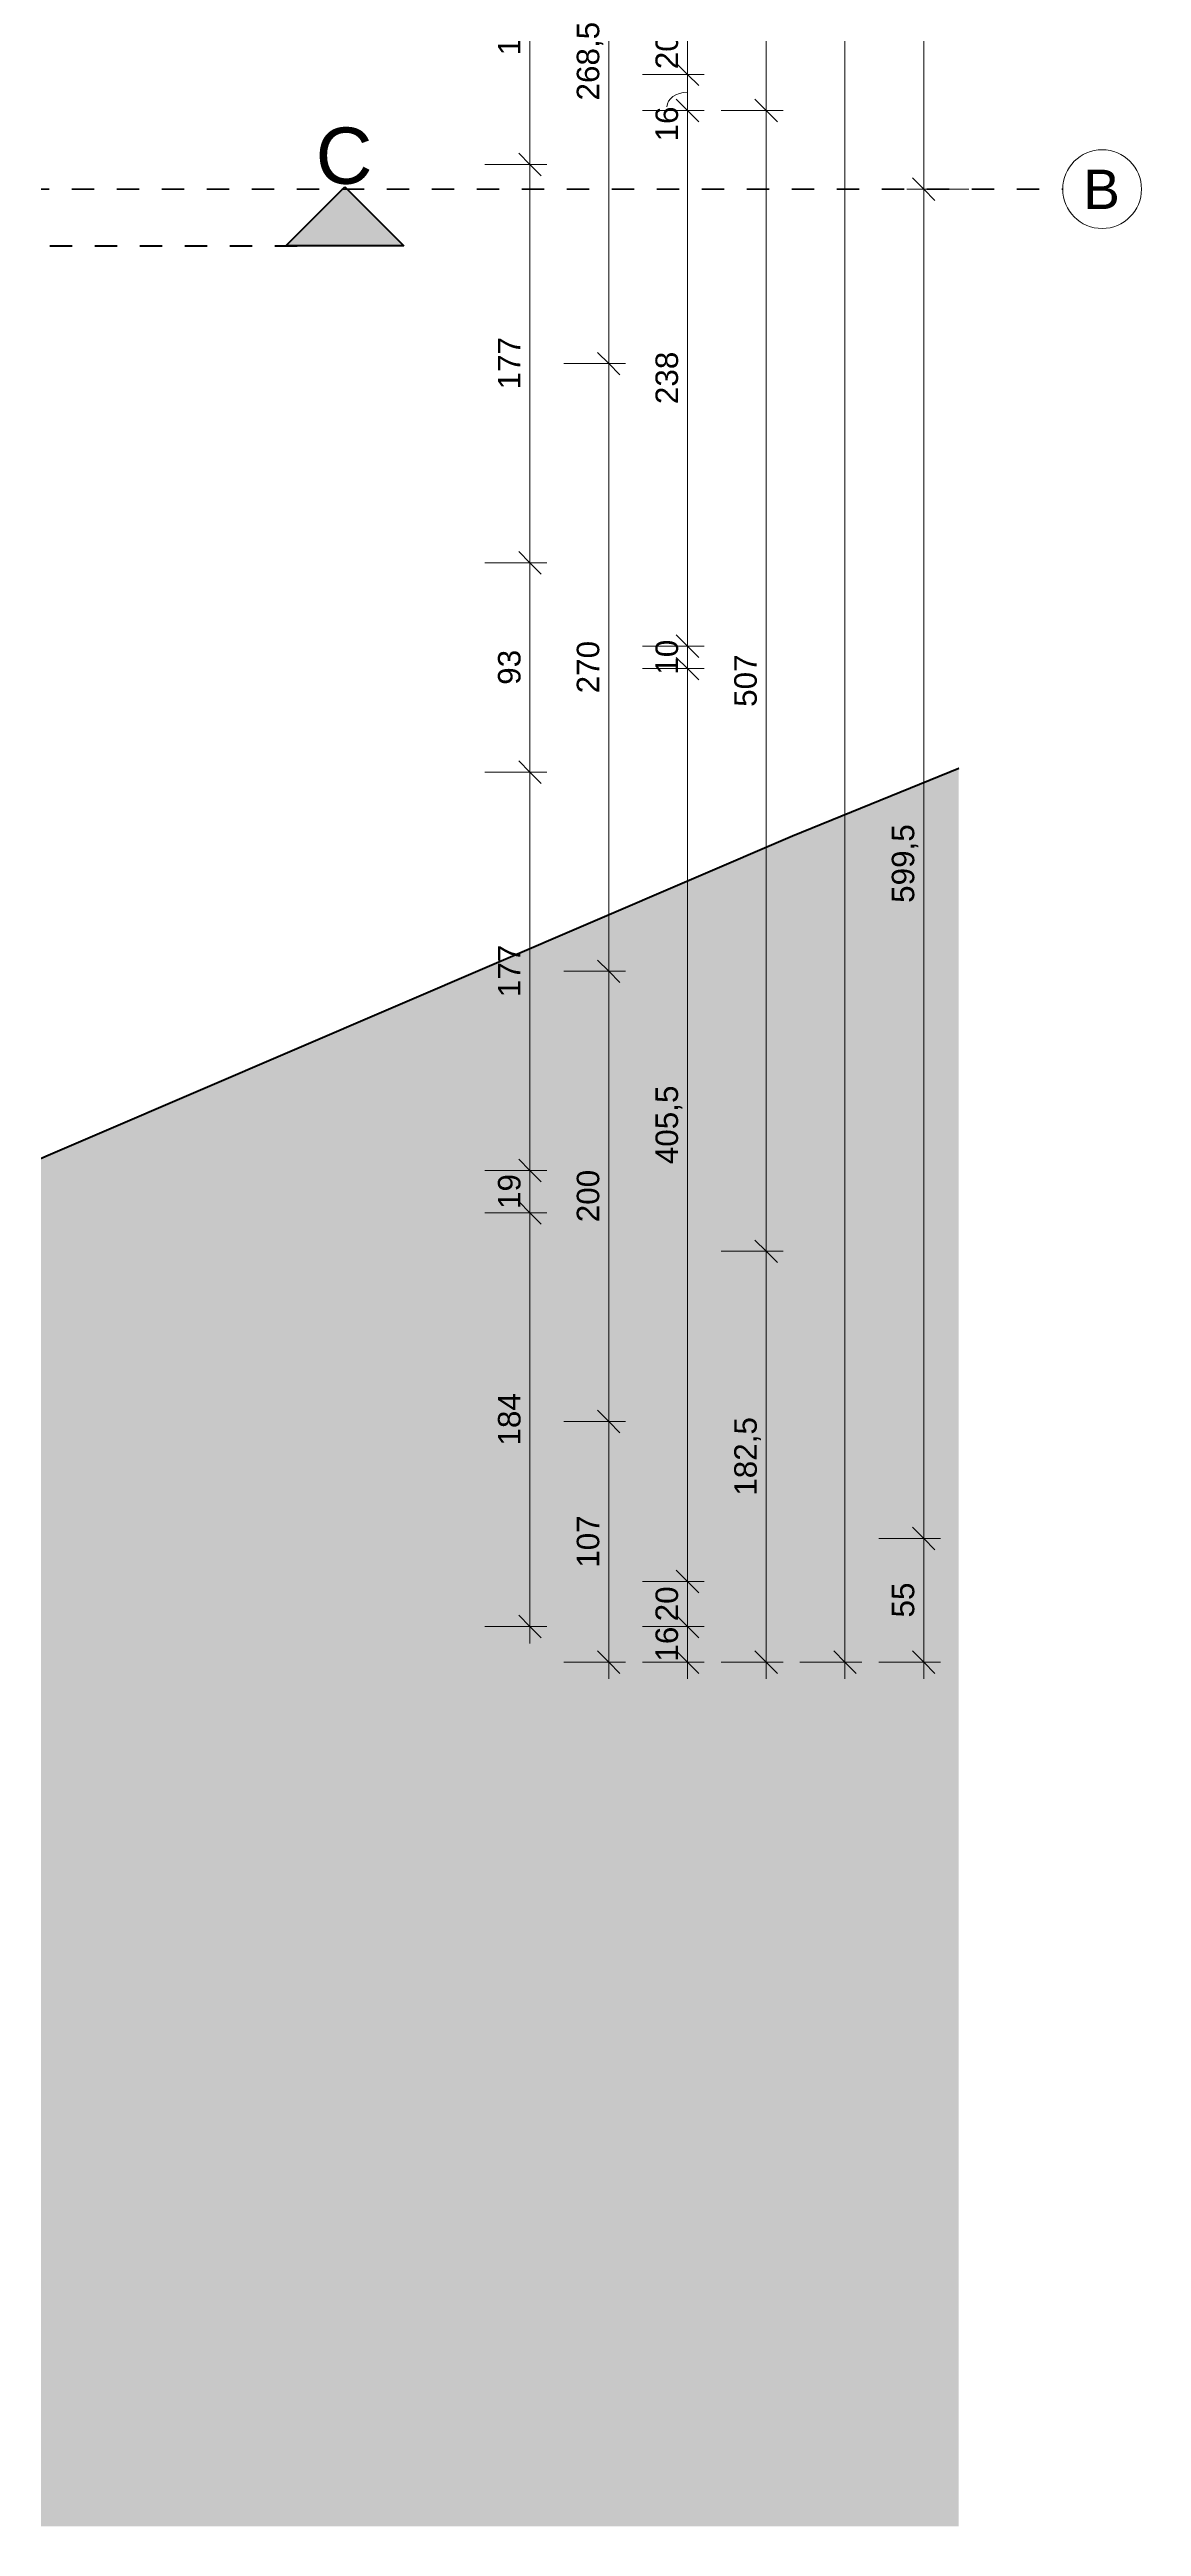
# Model space of a CAD drawing. Header units: metres. Extents: x -67.4 to -27.2, y 43.9 to 89.6.
# Drawn here: x -36.34 to -31.49, y 44.73 to 55.74 of the extents above; entities that cross this region are included whole.
import ezdxf

# ---------------------------------------------------------------- set-up
doc = ezdxf.new("R2010")
doc.units = ezdxf.units.M
doc.linetypes.add('Achse', pattern=[0.009, 0.005, -0.002, 0, -0.002])
doc.linetypes.add('Strich Punkt Mittel', pattern=[0.015875, 0.00635, -0.004763, 0, -0.004763])
for name, color, linetype, lineweight in [('A-DETL-GENF_', 92, 'Continuous', 13), ('A_2D', 7, 'Continuous', 13), ('A_Bemassung-50_', 4, 'Continuous', 9), ('A_Bemassung_', 4, 'Continuous', 9), ('A_Beschriftung_', 7, 'Continuous', 9), ('A_Gelaender', 7, 'Continuous', 13), ('A_Grundstuecksgrenze', 5, 'Continuous', 70), ('A_Raster_', 1, 'Continuous', 9), ('G-ANNO-REVC_', 71, 'Continuous', 9), ('G-ANNO-SYMB_', 111, 'Continuous', 9)]:
    doc.layers.add(name, color=color, linetype=linetype, lineweight=lineweight)
doc.styles.add('Arial_1', font='arial.ttf', dxfattribs={"height": 0.175})
doc.styles.add('Arial_5', font='arial.ttf', dxfattribs={"height": 0.1})
doc.styles.add('Arial_8', font='arial.ttf', dxfattribs={"height": 0.25})
doc.dimstyles.new('WGA-Bemaßung', dxfattribs={"dimscale": 0.3048, "dimtxt": 0.102026, "dimasz": 0.328084, "dimexe": 0.246063, "dimexo": 0.0625, "dimgap": 0.04101, "dimtad": 1, "dimdec": 1, "dimlfac": 100, "dimrnd": 0.5, "dimdsep": 46, "dimtxsty": 'Arial_5', "dimblk1": 'OBLIQUE', "dimblk2": 'OBLIQUE', "dimsah": 1, "dimcen": 0.09, "dimdle": 0.246063, "dimazin": 2, "dimtfac": 1, "dimtdec": 4, "dimtix": 1, "dimtmove": 0, "dimatfit": 3, "dimfxl": 0.656168, "dimfxlon": 1, "dimtvp": 1, "dimtolj": 1, "dimtzin": 0, "dimarcsym": 2})
doc.dimstyles.new('WGA-Bemaßung_3', dxfattribs={"dimscale": 0.3048, "dimtxt": 0.102026, "dimasz": 0.328084, "dimexe": 0.246063, "dimexo": 0.0625, "dimgap": 0.04101, "dimtad": 1, "dimdec": 1, "dimlfac": 100, "dimrnd": 0.5, "dimdsep": 46, "dimtxsty": 'Arial_5', "dimblk1": 'OBLIQUE', "dimblk2": 'OBLIQUE', "dimsah": 1, "dimcen": 0.09, "dimdle": 0.246063, "dimazin": 2, "dimtfac": 1, "dimtdec": 4, "dimtix": 1, "dimtmove": 1, "dimatfit": 3, "dimfxl": 0.656168, "dimfxlon": 1, "dimtvp": 1, "dimtolj": 1, "dimtzin": 0, "dimarcsym": 2})
doc.dimstyles.new('WGA-Bemaßung_4', dxfattribs={"dimscale": 0.3048, "dimtxt": 0.102026, "dimasz": 0.328084, "dimexe": 0.246063, "dimexo": 0.0625, "dimgap": 0.04101, "dimtad": 1, "dimdec": 1, "dimlfac": 100, "dimrnd": 0.5, "dimdsep": 46, "dimtxsty": 'Arial_5', "dimblk1": 'OBLIQUE', "dimblk2": 'OBLIQUE', "dimsah": 1, "dimcen": 0.09, "dimdle": 0.246063, "dimazin": 2, "dimtfac": 1, "dimtdec": 4, "dimtix": 1, "dimtmove": 0, "dimatfit": 3, "dimfxl": 0.656168, "dimfxlon": 1, "dimtvp": 1, "dimtolj": 1, "dimtzin": 0, "dimarcsym": 2})

# ---------------------------------------------------------------- blocks, each defined once
blk = doc.blocks.new('Typ des oberen Holms - Oberer Geländerholm_Innen_-3409176-263_PP_02OG_BT2')
at = {"layer": 'A_Gelaender', "lineweight": 5}
for p, q in [((-15.114, 61.332), (-13.312, 65.652)), ((-13.266, 65.633), (-15.068, 61.313)), ((-15.068, 61.313), (-15.114, 61.332))]:
    blk.add_line(p, q, dxfattribs=at)
blk = doc.blocks.new('Typ des oberen Holms - Oberer Geländerholm_Innen_-V4-263_PP_02OG_BT2')
at = {"layer": 'A_Gelaender', "lineweight": 5}
for p, q in [((-15.114, 61.332), (-13.312, 65.652)), ((-15.068, 61.313), (-13.266, 65.633)), ((-15.114, 61.332), (-15.068, 61.313))]:
    blk.add_line(p, q, dxfattribs=at)
blk = doc.blocks.new('Family - ___-3180367-263_PP_02OG_BT2')
at = {"layer": 'A_Grundstuecksgrenze'}
for p, q in [((-19.694, 60.844), (-10.383, 60.937)), ((-10.383, 60.937), (-9.585, 60.931))]:
    blk.add_line(p, q, dxfattribs=at)
blk = doc.blocks.new('Raster - BS_Achse-112124-263_PP_02OG_BT2')
at = {"layer": 'A_Beschriftung_'}
blk.add_circle((0, 0), 0.0035, dxfattribs=at)
blk = doc.blocks.new('DIMBLOCK4-263_PP_02OG_BT2')
at = {"layer": 'A_Bemassung-50_', "transparency": 16777216}
for p, q in [((-32.456, 62.621), (-32.531, 62.621)), ((-32.456, 62.621), (-32.457, 55.118)), ((-32.456, 62.621), (-32.256, 62.621)), ((-32.457, 55.118), (-32.532, 55.118)), ((-32.457, 55.118), (-32.257, 55.118))]:
    blk.add_line(p, q, dxfattribs=at)
at = {"layer": 'A_Bemassung-50_', "lineweight": 35, "transparency": 16777216}
for p, q in [((-32.456, 62.621), (-32.506, 62.671)), ((-32.456, 62.621), (-32.406, 62.571)), ((-32.457, 55.118), (-32.507, 55.168)), ((-32.457, 55.118), (-32.407, 55.068))]:
    blk.add_line(p, q, dxfattribs=at)
at = {"layer": 'A_Bemassung-50_', "color": 0, "transparency": 16777216, "insert": (-32.599, 58.696), "char_height": 0.1, "width": 0.41627, "attachment_point": 1, "rotation": 90, "line_spacing_factor": 0.941778, "style": 'Arial_5'}
blk.add_mtext('750,5', dxfattribs=at)
blk = doc.blocks.new('_Oblique')
at = {"color": 0, "linetype": 'ByBlock', "lineweight": -2}
blk.add_line((-0.5, -0.5), (0.5, 0.5), dxfattribs=at)
blk = doc.blocks.new('DIMBLOCK5-263_PP_02OG_BT2')
at = {"layer": 'A_Bemassung-50_', "lineweight": 35, "transparency": 16777216}
for p, q in [((-32.457, 55.118), (-32.507, 55.168)), ((-32.457, 55.118), (-32.407, 55.068)), ((-32.457, 49.123), (-32.507, 49.173)), ((-32.457, 49.123), (-32.407, 49.073))]:
    blk.add_line(p, q, dxfattribs=at)
at = {"layer": 'A_Bemassung-50_', "transparency": 16777216}
for p, q in [((-32.457, 55.118), (-32.532, 55.118)), ((-32.457, 55.118), (-32.457, 49.123)), ((-32.457, 55.118), (-32.257, 55.118)), ((-32.457, 49.123), (-32.657, 49.123)), ((-32.457, 49.123), (-32.382, 49.123))]:
    blk.add_line(p, q, dxfattribs=at)
at = {"layer": 'A_Bemassung-50_', "color": 0, "transparency": 16777216, "insert": (-32.599, 51.947), "char_height": 0.1, "width": 0.41627, "attachment_point": 1, "rotation": 90, "line_spacing_factor": 0.941778, "style": 'Arial_5'}
blk.add_mtext('599,5', dxfattribs=at)
blk = doc.blocks.new('DIMBLOCK6-263_PP_02OG_BT2')
at = {"layer": 'A_Bemassung-50_', "transparency": 16777216}
for p, q in [((-32.457, 49.123), (-32.657, 49.123)), ((-32.457, 49.123), (-32.457, 48.499)), ((-32.457, 49.123), (-32.382, 49.123)), ((-32.457, 48.574), (-32.657, 48.574)), ((-32.457, 48.574), (-32.382, 48.574))]:
    blk.add_line(p, q, dxfattribs=at)
at = {"layer": 'A_Bemassung-50_', "lineweight": 35, "transparency": 16777216}
for p, q in [((-32.457, 49.123), (-32.507, 49.173)), ((-32.457, 49.123), (-32.407, 49.073)), ((-32.457, 48.574), (-32.507, 48.624)), ((-32.457, 48.574), (-32.407, 48.524))]:
    blk.add_line(p, q, dxfattribs=at)
at = {"layer": 'A_Bemassung-50_', "color": 0, "transparency": 16777216, "insert": (-32.599, 48.772), "char_height": 0.1, "width": 0.18459, "attachment_point": 1, "rotation": 90, "line_spacing_factor": 0.941778, "style": 'Arial_5'}
blk.add_mtext('55', dxfattribs=at)
blk = doc.blocks.new('DIMBLOCK7-263_PP_02OG_BT2')
at = {"layer": 'A_Bemassung-50_', "transparency": 16777216}
for p, q in [((-32.806, 83.314), (-32.807, 48.499)), ((-32.806, 83.239), (-33.006, 83.239)), ((-32.806, 83.239), (-32.731, 83.239)), ((-32.807, 48.574), (-33.007, 48.574)), ((-32.807, 48.574), (-32.732, 48.574))]:
    blk.add_line(p, q, dxfattribs=at)
at = {"layer": 'A_Bemassung-50_', "lineweight": 35, "transparency": 16777216}
for p, q in [((-32.806, 83.239), (-32.856, 83.289)), ((-32.806, 83.239), (-32.756, 83.189)), ((-32.807, 48.574), (-32.857, 48.624)), ((-32.807, 48.574), (-32.757, 48.524))]:
    blk.add_line(p, q, dxfattribs=at)
at = {"layer": 'A_Bemassung-50_', "color": 0, "transparency": 16777216, "insert": (-32.949, 65.695), "char_height": 0.1, "width": 0.50856, "attachment_point": 1, "rotation": 90, "line_spacing_factor": 0.941778, "style": 'Arial_5'}
blk.add_mtext('3466,5', dxfattribs=at)
blk = doc.blocks.new('DIMBLOCK39-263_PP_02OG_BT2')
at = {"layer": 'A_Bemassung-50_', "transparency": 16777216}
for p, q in [((-33.857, 49.643), (-34.057, 49.643)), ((-33.857, 48.499), (-33.857, 49.643)), ((-33.857, 49.643), (-33.782, 49.643)), ((-33.857, 48.574), (-34.057, 48.574)), ((-33.857, 48.574), (-33.782, 48.574))]:
    blk.add_line(p, q, dxfattribs=at)
at = {"layer": 'A_Bemassung-50_', "lineweight": 35, "transparency": 16777216}
for p, q in [((-33.857, 49.643), (-33.907, 49.693)), ((-33.857, 49.643), (-33.807, 49.593)), ((-33.857, 48.574), (-33.907, 48.624)), ((-33.857, 48.574), (-33.807, 48.524))]:
    blk.add_line(p, q, dxfattribs=at)
at = {"layer": 'A_Bemassung-50_', "color": 0, "transparency": 16777216, "insert": (-33.999, 48.993), "char_height": 0.1, "width": 0.27688, "attachment_point": 1, "rotation": 90, "line_spacing_factor": 0.941778, "style": 'Arial_5'}
blk.add_mtext('107', dxfattribs=at)
blk = doc.blocks.new('DIMBLOCK40-263_PP_02OG_BT2')
at = {"layer": 'A_Bemassung-50_', "transparency": 16777216}
for p, q in [((-33.857, 51.643), (-34.057, 51.643)), ((-33.857, 49.643), (-33.857, 51.643)), ((-33.857, 51.643), (-33.782, 51.643)), ((-33.857, 49.643), (-34.057, 49.643)), ((-33.857, 49.643), (-33.782, 49.643))]:
    blk.add_line(p, q, dxfattribs=at)
at = {"layer": 'A_Bemassung-50_', "lineweight": 35, "transparency": 16777216}
for p, q in [((-33.857, 51.643), (-33.907, 51.693)), ((-33.857, 51.643), (-33.807, 51.593)), ((-33.857, 49.643), (-33.907, 49.693)), ((-33.857, 49.643), (-33.807, 49.593))]:
    blk.add_line(p, q, dxfattribs=at)
at = {"layer": 'A_Bemassung-50_', "color": 0, "transparency": 16777216, "insert": (-33.999, 50.528), "char_height": 0.1, "width": 0.27688, "attachment_point": 1, "rotation": 90, "line_spacing_factor": 0.941778, "style": 'Arial_5'}
blk.add_mtext('200', dxfattribs=at)
blk = doc.blocks.new('DIMBLOCK41-263_PP_02OG_BT2')
at = {"layer": 'A_Bemassung-50_', "lineweight": 35, "transparency": 16777216}
for p, q in [((-33.857, 54.343), (-33.907, 54.393)), ((-33.857, 54.343), (-33.807, 54.293)), ((-33.857, 51.643), (-33.907, 51.693)), ((-33.857, 51.643), (-33.807, 51.593))]:
    blk.add_line(p, q, dxfattribs=at)
at = {"layer": 'A_Bemassung-50_', "transparency": 16777216}
for p, q in [((-33.857, 54.343), (-34.057, 54.343)), ((-33.857, 51.643), (-33.857, 54.343)), ((-33.857, 54.343), (-33.782, 54.343)), ((-33.857, 51.643), (-34.057, 51.643)), ((-33.857, 51.643), (-33.782, 51.643))]:
    blk.add_line(p, q, dxfattribs=at)
at = {"layer": 'A_Bemassung-50_', "color": 0, "transparency": 16777216, "insert": (-33.999, 52.878), "char_height": 0.1, "width": 0.27688, "attachment_point": 1, "rotation": 90, "line_spacing_factor": 0.941778, "style": 'Arial_5'}
blk.add_mtext('270', dxfattribs=at)
blk = doc.blocks.new('DIMBLOCK42-263_PP_02OG_BT2')
at = {"layer": 'A_Bemassung-50_', "transparency": 16777216}
for p, q in [((-33.856, 57.028), (-34.056, 57.028)), ((-33.857, 54.343), (-33.856, 57.028)), ((-33.856, 57.028), (-33.781, 57.028)), ((-33.857, 54.343), (-34.057, 54.343)), ((-33.857, 54.343), (-33.782, 54.343))]:
    blk.add_line(p, q, dxfattribs=at)
at = {"layer": 'A_Bemassung-50_', "lineweight": 35, "transparency": 16777216}
for p, q in [((-33.856, 57.028), (-33.906, 57.078)), ((-33.856, 57.028), (-33.806, 56.978)), ((-33.857, 54.343), (-33.907, 54.393)), ((-33.857, 54.343), (-33.807, 54.293))]:
    blk.add_line(p, q, dxfattribs=at)
at = {"layer": 'A_Bemassung-50_', "color": 0, "transparency": 16777216, "insert": (-33.999, 55.512), "char_height": 0.1, "width": 0.41627, "attachment_point": 1, "rotation": 90, "line_spacing_factor": 0.941778, "style": 'Arial_5'}
blk.add_mtext('268,5', dxfattribs=at)
blk = doc.blocks.new('DIMBLOCK124-263_PP_02OG_BT2')
at = {"layer": 'A_Bemassung-50_', "transparency": 16777216}
for p, q in [((-33.507, 55.828), (-33.707, 55.828)), ((-33.507, 55.828), (-33.507, 55.628)), ((-33.507, 55.828), (-33.432, 55.828)), ((-33.507, 55.628), (-33.707, 55.628)), ((-33.507, 55.628), (-33.432, 55.628))]:
    blk.add_line(p, q, dxfattribs=at)
at = {"layer": 'A_Bemassung-50_', "lineweight": 35, "transparency": 16777216}
for p, q in [((-33.507, 55.828), (-33.557, 55.878)), ((-33.507, 55.828), (-33.457, 55.778)), ((-33.507, 55.628), (-33.557, 55.678)), ((-33.507, 55.628), (-33.457, 55.578))]:
    blk.add_line(p, q, dxfattribs=at)
at = {"layer": 'A_Bemassung-50_', "color": 0, "transparency": 16777216, "insert": (-33.649, 55.651), "char_height": 0.1, "width": 0.18459, "attachment_point": 1, "rotation": 90, "line_spacing_factor": 0.941778, "style": 'Arial_5'}
blk.add_mtext('20', dxfattribs=at)
blk = doc.blocks.new('DIMBLOCK125-263_PP_02OG_BT2')
at = {"layer": 'A_Bemassung-50_', "transparency": 16777216}
for p, q in [((-33.507, 55.628), (-33.707, 55.628)), ((-33.507, 55.628), (-33.507, 55.468)), ((-33.507, 55.628), (-33.432, 55.628)), ((-33.507, 55.468), (-33.707, 55.468)), ((-33.507, 55.468), (-33.432, 55.468))]:
    blk.add_line(p, q, dxfattribs=at)
at = {"layer": 'A_Bemassung-50_', "lineweight": 35, "transparency": 16777216}
for p, q in [((-33.507, 55.628), (-33.557, 55.678)), ((-33.507, 55.628), (-33.457, 55.578)), ((-33.507, 55.468), (-33.557, 55.518)), ((-33.507, 55.468), (-33.457, 55.418))]:
    blk.add_line(p, q, dxfattribs=at)
at = {"layer": 'A_Bemassung-50_', "transparency": 16777216}
blk.add_ellipse((-33.507, 55.484), major_axis=(-0.091, 0), ratio=0.711329, start_param=4.712389, end_param=6.283185, dxfattribs=at)
at = {"layer": 'A_Bemassung-50_', "color": 0, "transparency": 16777216, "insert": (-33.649, 55.33), "char_height": 0.1, "width": 0.18459, "attachment_point": 1, "rotation": 90, "line_spacing_factor": 0.941778, "style": 'Arial_5'}
blk.add_mtext('16', dxfattribs=at)
blk = doc.blocks.new('DIMBLOCK126-263_PP_02OG_BT2')
at = {"layer": 'A_Bemassung-50_', "transparency": 16777216}
for p, q in [((-33.507, 55.468), (-33.707, 55.468)), ((-33.507, 55.468), (-33.507, 53.088)), ((-33.507, 55.468), (-33.432, 55.468)), ((-33.507, 53.088), (-33.707, 53.088)), ((-33.507, 53.088), (-33.432, 53.088))]:
    blk.add_line(p, q, dxfattribs=at)
at = {"layer": 'A_Bemassung-50_', "lineweight": 35, "transparency": 16777216}
for p, q in [((-33.507, 55.468), (-33.557, 55.518)), ((-33.507, 55.468), (-33.457, 55.418)), ((-33.507, 53.088), (-33.557, 53.138)), ((-33.507, 53.088), (-33.457, 53.038))]:
    blk.add_line(p, q, dxfattribs=at)
at = {"layer": 'A_Bemassung-50_', "color": 0, "transparency": 16777216, "insert": (-33.649, 54.163), "char_height": 0.1, "width": 0.27688, "attachment_point": 1, "rotation": 90, "line_spacing_factor": 0.941778, "style": 'Arial_5'}
blk.add_mtext('238', dxfattribs=at)
blk = doc.blocks.new('DIMBLOCK127-263_PP_02OG_BT2')
at = {"layer": 'A_Bemassung-50_', "transparency": 16777216}
for p, q in [((-33.507, 53.088), (-33.707, 53.088)), ((-33.507, 53.088), (-33.507, 52.988)), ((-33.507, 53.088), (-33.432, 53.088)), ((-33.507, 52.988), (-33.707, 52.988)), ((-33.507, 52.988), (-33.432, 52.988))]:
    blk.add_line(p, q, dxfattribs=at)
at = {"layer": 'A_Bemassung-50_', "lineweight": 35, "transparency": 16777216}
for p, q in [((-33.507, 53.088), (-33.557, 53.138)), ((-33.507, 53.088), (-33.457, 53.038)), ((-33.507, 52.988), (-33.557, 53.038)), ((-33.507, 52.988), (-33.457, 52.938))]:
    blk.add_line(p, q, dxfattribs=at)
at = {"layer": 'A_Bemassung-50_', "color": 0, "transparency": 16777216, "insert": (-33.649, 52.961), "char_height": 0.1, "width": 0.18459, "attachment_point": 1, "rotation": 90, "line_spacing_factor": 0.941778, "style": 'Arial_5'}
blk.add_mtext('10', dxfattribs=at)
blk = doc.blocks.new('DIMBLOCK128-263_PP_02OG_BT2')
at = {"layer": 'A_Bemassung-50_', "transparency": 16777216}
for p, q in [((-33.507, 52.988), (-33.707, 52.988)), ((-33.507, 52.988), (-33.507, 48.932)), ((-33.507, 52.988), (-33.432, 52.988)), ((-33.507, 48.932), (-33.707, 48.932)), ((-33.507, 48.932), (-33.432, 48.932))]:
    blk.add_line(p, q, dxfattribs=at)
at = {"layer": 'A_Bemassung-50_', "lineweight": 35, "transparency": 16777216}
for p, q in [((-33.507, 52.988), (-33.557, 53.038)), ((-33.507, 52.988), (-33.457, 52.938)), ((-33.507, 48.932), (-33.557, 48.982)), ((-33.507, 48.932), (-33.457, 48.882))]:
    blk.add_line(p, q, dxfattribs=at)
at = {"layer": 'A_Bemassung-50_', "color": 0, "transparency": 16777216, "insert": (-33.649, 50.786), "char_height": 0.1, "width": 0.41627, "attachment_point": 1, "rotation": 90, "line_spacing_factor": 0.941778, "style": 'Arial_5'}
blk.add_mtext('405,5', dxfattribs=at)
blk = doc.blocks.new('DIMBLOCK129-263_PP_02OG_BT2')
at = {"layer": 'A_Bemassung-50_', "lineweight": 35, "transparency": 16777216}
for p, q in [((-33.507, 48.932), (-33.557, 48.982)), ((-33.507, 48.932), (-33.457, 48.882)), ((-33.507, 48.732), (-33.557, 48.782)), ((-33.507, 48.732), (-33.457, 48.682))]:
    blk.add_line(p, q, dxfattribs=at)
at = {"layer": 'A_Bemassung-50_', "transparency": 16777216}
for p, q in [((-33.507, 48.932), (-33.707, 48.932)), ((-33.507, 48.932), (-33.507, 48.732)), ((-33.507, 48.932), (-33.432, 48.932)), ((-33.507, 48.732), (-33.707, 48.732)), ((-33.507, 48.732), (-33.432, 48.732))]:
    blk.add_line(p, q, dxfattribs=at)
at = {"layer": 'A_Bemassung-50_', "color": 0, "transparency": 16777216, "insert": (-33.649, 48.755), "char_height": 0.1, "width": 0.18459, "attachment_point": 1, "rotation": 90, "line_spacing_factor": 0.941778, "style": 'Arial_5'}
blk.add_mtext('20', dxfattribs=at)
blk = doc.blocks.new('DIMBLOCK130-263_PP_02OG_BT2')
at = {"layer": 'A_Bemassung-50_', "lineweight": 35, "transparency": 16777216}
for p, q in [((-33.507, 48.732), (-33.557, 48.782)), ((-33.507, 48.732), (-33.457, 48.682)), ((-33.507, 48.574), (-33.557, 48.624)), ((-33.507, 48.574), (-33.457, 48.524))]:
    blk.add_line(p, q, dxfattribs=at)
at = {"layer": 'A_Bemassung-50_', "transparency": 16777216}
for p, q in [((-33.507, 48.732), (-33.707, 48.732)), ((-33.507, 48.732), (-33.507, 48.499)), ((-33.507, 48.732), (-33.432, 48.732)), ((-33.507, 48.574), (-33.707, 48.574)), ((-33.507, 48.574), (-33.432, 48.574))]:
    blk.add_line(p, q, dxfattribs=at)
at = {"layer": 'A_Bemassung-50_', "color": 0, "transparency": 16777216, "insert": (-33.649, 48.576), "char_height": 0.1, "width": 0.18459, "attachment_point": 1, "rotation": 90, "line_spacing_factor": 0.941778, "style": 'Arial_5'}
blk.add_mtext('16', dxfattribs=at)
blk = doc.blocks.new('Schnitt - 100_Gebaeudeschnitt-1260755-263_PP_02OG_BT2')
at = {"layer": 'G-ANNO-SYMB_'}
blk.add_hatch(color=256, dxfattribs=at).paths.add_polyline_path([(-0.00829, 0), (-0.00305, 0.00525), (0.0022, 0)])
at = {"layer": 'G-ANNO-SYMB_', "lineweight": 70}
for p, q in [((-0.00305, 0.00525), (-0.00829, 0)), ((0.0022, 0), (-0.00305, 0.00525)), ((-0.00829, 0), (0.0022, 0))]:
    blk.add_line(p, q, dxfattribs=at)
blk = doc.blocks.new('DIMBLOCK397-263_PP_02OG_BT2')
at = {"layer": 'A_Bemassung-50_', "lineweight": 35, "transparency": 16777216}
for p, q in [((-33.157, 50.399), (-33.207, 50.449)), ((-33.157, 50.399), (-33.107, 50.349)), ((-33.157, 48.574), (-33.207, 48.624)), ((-33.157, 48.574), (-33.107, 48.524))]:
    blk.add_line(p, q, dxfattribs=at)
at = {"layer": 'A_Bemassung-50_', "transparency": 16777216}
for p, q in [((-33.157, 50.399), (-33.357, 50.399)), ((-33.157, 48.499), (-33.157, 50.399)), ((-33.157, 50.399), (-33.082, 50.399)), ((-33.157, 48.574), (-33.357, 48.574)), ((-33.157, 48.574), (-33.082, 48.574))]:
    blk.add_line(p, q, dxfattribs=at)
at = {"layer": 'A_Bemassung-50_', "color": 0, "transparency": 16777216, "insert": (-33.299, 49.313), "char_height": 0.1, "width": 0.41627, "attachment_point": 1, "rotation": 90, "line_spacing_factor": 0.941778, "style": 'Arial_5'}
blk.add_mtext('182,5', dxfattribs=at)
blk = doc.blocks.new('DIMBLOCK398-263_PP_02OG_BT2')
at = {"layer": 'A_Bemassung-50_', "transparency": 16777216}
for p, q in [((-33.157, 55.468), (-33.357, 55.468)), ((-33.157, 50.399), (-33.157, 55.468)), ((-33.157, 55.468), (-33.082, 55.468)), ((-33.157, 50.399), (-33.357, 50.399)), ((-33.157, 50.399), (-33.082, 50.399))]:
    blk.add_line(p, q, dxfattribs=at)
at = {"layer": 'A_Bemassung-50_', "lineweight": 35, "transparency": 16777216}
for p, q in [((-33.157, 55.468), (-33.207, 55.518)), ((-33.157, 55.468), (-33.107, 55.418)), ((-33.157, 50.399), (-33.207, 50.449)), ((-33.157, 50.399), (-33.107, 50.349))]:
    blk.add_line(p, q, dxfattribs=at)
at = {"layer": 'A_Bemassung-50_', "color": 0, "transparency": 16777216, "insert": (-33.299, 52.818), "char_height": 0.1, "width": 0.27688, "attachment_point": 1, "rotation": 90, "line_spacing_factor": 0.941778, "style": 'Arial_5'}
blk.add_mtext('507', dxfattribs=at)
blk = doc.blocks.new('DIMBLOCK399-263_PP_02OG_BT2')
at = {"layer": 'A_Bemassung-50_', "transparency": 16777216}
for p, q in [((-33.156, 59.468), (-33.356, 59.468)), ((-33.157, 55.468), (-33.156, 59.468)), ((-33.156, 59.468), (-33.081, 59.468)), ((-33.157, 55.468), (-33.357, 55.468)), ((-33.157, 55.468), (-33.082, 55.468))]:
    blk.add_line(p, q, dxfattribs=at)
at = {"layer": 'A_Bemassung-50_', "lineweight": 35, "transparency": 16777216}
for p, q in [((-33.156, 59.468), (-33.206, 59.518)), ((-33.156, 59.468), (-33.106, 59.418)), ((-33.157, 55.468), (-33.207, 55.518)), ((-33.157, 55.468), (-33.107, 55.418))]:
    blk.add_line(p, q, dxfattribs=at)
at = {"layer": 'A_Bemassung-50_', "color": 0, "transparency": 16777216, "insert": (-33.299, 57.353), "char_height": 0.1, "width": 0.27688, "attachment_point": 1, "rotation": 90, "line_spacing_factor": 0.941778, "style": 'Arial_5'}
blk.add_mtext('400', dxfattribs=at)
blk = doc.blocks.new('DIMBLOCK549-263_PP_02OG_BT2')
at = {"layer": 'A_Bemassung-50_', "lineweight": 35, "transparency": 16777216}
for p, q in [((-34.207, 56.428), (-34.257, 56.478)), ((-34.207, 56.428), (-34.157, 56.378)), ((-34.207, 55.228), (-34.257, 55.278)), ((-34.207, 55.228), (-34.157, 55.178))]:
    blk.add_line(p, q, dxfattribs=at)
at = {"layer": 'A_Bemassung-50_', "transparency": 16777216}
for p, q in [((-34.207, 56.428), (-34.407, 56.428)), ((-34.207, 56.428), (-34.207, 55.228)), ((-34.207, 56.428), (-34.132, 56.428)), ((-34.207, 55.228), (-34.407, 55.228)), ((-34.207, 55.228), (-34.132, 55.228))]:
    blk.add_line(p, q, dxfattribs=at)
at = {"layer": 'A_Bemassung-50_', "color": 0, "transparency": 16777216, "insert": (-34.349, 55.713), "char_height": 0.1, "width": 0.27688, "attachment_point": 1, "rotation": 90, "line_spacing_factor": 0.941778, "style": 'Arial_5'}
blk.add_mtext('120', dxfattribs=at)
blk = doc.blocks.new('DIMBLOCK550-263_PP_02OG_BT2')
at = {"layer": 'A_Bemassung-50_', "lineweight": 35, "transparency": 16777216}
for p, q in [((-34.207, 55.228), (-34.257, 55.278)), ((-34.207, 55.228), (-34.157, 55.178)), ((-34.207, 53.458), (-34.257, 53.508)), ((-34.207, 53.458), (-34.157, 53.408))]:
    blk.add_line(p, q, dxfattribs=at)
at = {"layer": 'A_Bemassung-50_', "transparency": 16777216}
for p, q in [((-34.207, 55.228), (-34.407, 55.228)), ((-34.207, 55.228), (-34.207, 53.458)), ((-34.207, 55.228), (-34.132, 55.228)), ((-34.207, 53.458), (-34.407, 53.458)), ((-34.207, 53.458), (-34.132, 53.458))]:
    blk.add_line(p, q, dxfattribs=at)
at = {"layer": 'A_Bemassung-50_', "color": 0, "transparency": 16777216, "insert": (-34.349, 54.228), "char_height": 0.1, "width": 0.27688, "attachment_point": 1, "rotation": 90, "line_spacing_factor": 0.941778, "style": 'Arial_5'}
blk.add_mtext('177', dxfattribs=at)
blk = doc.blocks.new('DIMBLOCK551-263_PP_02OG_BT2')
at = {"layer": 'A_Bemassung-50_', "lineweight": 35, "transparency": 16777216}
for p, q in [((-34.207, 53.458), (-34.257, 53.508)), ((-34.207, 53.458), (-34.157, 53.408)), ((-34.207, 52.528), (-34.257, 52.578)), ((-34.207, 52.528), (-34.157, 52.478))]:
    blk.add_line(p, q, dxfattribs=at)
at = {"layer": 'A_Bemassung-50_', "transparency": 16777216}
for p, q in [((-34.207, 53.458), (-34.407, 53.458)), ((-34.207, 53.458), (-34.207, 52.528)), ((-34.207, 53.458), (-34.132, 53.458)), ((-34.207, 52.528), (-34.407, 52.528)), ((-34.207, 52.528), (-34.132, 52.528))]:
    blk.add_line(p, q, dxfattribs=at)
at = {"layer": 'A_Bemassung-50_', "color": 0, "transparency": 16777216, "insert": (-34.349, 52.916), "char_height": 0.1, "width": 0.18459, "attachment_point": 1, "rotation": 90, "line_spacing_factor": 0.941778, "style": 'Arial_5'}
blk.add_mtext('93', dxfattribs=at)
blk = doc.blocks.new('DIMBLOCK552-263_PP_02OG_BT2')
at = {"layer": 'A_Bemassung-50_', "transparency": 16777216}
for p, q in [((-34.207, 52.528), (-34.407, 52.528)), ((-34.207, 52.528), (-34.207, 50.758)), ((-34.207, 52.528), (-34.132, 52.528)), ((-34.207, 50.758), (-34.407, 50.758)), ((-34.207, 50.758), (-34.132, 50.758))]:
    blk.add_line(p, q, dxfattribs=at)
at = {"layer": 'A_Bemassung-50_', "lineweight": 35, "transparency": 16777216}
for p, q in [((-34.207, 52.528), (-34.257, 52.578)), ((-34.207, 52.528), (-34.157, 52.478)), ((-34.207, 50.758), (-34.257, 50.808)), ((-34.207, 50.758), (-34.157, 50.708))]:
    blk.add_line(p, q, dxfattribs=at)
at = {"layer": 'A_Bemassung-50_', "color": 0, "transparency": 16777216, "insert": (-34.349, 51.528), "char_height": 0.1, "width": 0.27688, "attachment_point": 1, "rotation": 90, "line_spacing_factor": 0.941778, "style": 'Arial_5'}
blk.add_mtext('177', dxfattribs=at)
blk = doc.blocks.new('DIMBLOCK553-263_PP_02OG_BT2')
at = {"layer": 'A_Bemassung-50_', "transparency": 16777216}
for p, q in [((-34.207, 50.758), (-34.407, 50.758)), ((-34.207, 50.758), (-34.207, 50.57)), ((-34.207, 50.758), (-34.132, 50.758)), ((-34.207, 50.57), (-34.407, 50.57)), ((-34.207, 50.57), (-34.132, 50.57))]:
    blk.add_line(p, q, dxfattribs=at)
at = {"layer": 'A_Bemassung-50_', "lineweight": 35, "transparency": 16777216}
for p, q in [((-34.207, 50.758), (-34.257, 50.808)), ((-34.207, 50.758), (-34.157, 50.708)), ((-34.207, 50.57), (-34.257, 50.62)), ((-34.207, 50.57), (-34.157, 50.52))]:
    blk.add_line(p, q, dxfattribs=at)
at = {"layer": 'A_Bemassung-50_', "color": 0, "transparency": 16777216, "insert": (-34.349, 50.587), "char_height": 0.1, "width": 0.18459, "attachment_point": 1, "rotation": 90, "line_spacing_factor": 0.941778, "style": 'Arial_5'}
blk.add_mtext('19', dxfattribs=at)
blk = doc.blocks.new('DIMBLOCK554-263_PP_02OG_BT2')
at = {"layer": 'A_Bemassung-50_', "transparency": 16777216}
for p, q in [((-34.207, 50.57), (-34.407, 50.57)), ((-34.207, 50.57), (-34.207, 48.657)), ((-34.207, 50.57), (-34.132, 50.57)), ((-34.207, 48.732), (-34.407, 48.732)), ((-34.207, 48.732), (-34.132, 48.732))]:
    blk.add_line(p, q, dxfattribs=at)
at = {"layer": 'A_Bemassung-50_', "lineweight": 35, "transparency": 16777216}
for p, q in [((-34.207, 50.57), (-34.257, 50.62)), ((-34.207, 50.57), (-34.157, 50.52)), ((-34.207, 48.732), (-34.257, 48.782)), ((-34.207, 48.732), (-34.157, 48.682))]:
    blk.add_line(p, q, dxfattribs=at)
at = {"layer": 'A_Bemassung-50_', "color": 0, "transparency": 16777216, "insert": (-34.349, 49.536), "char_height": 0.1, "width": 0.27688, "attachment_point": 1, "rotation": 90, "line_spacing_factor": 0.941778, "style": 'Arial_5'}
blk.add_mtext('184', dxfattribs=at)
blk = doc.blocks.new('Family - ___-11916771-263_PP_02OG_BT2')
at = {"layer": 'G-ANNO-REVC_'}
for centre, radius, start, end in [((-16.006, 66.819), 0.34, 67.36, 222.1512), ((-15.729, 67.072), 0.158, 25.5497, 157.36), ((-15.4, 66.935), 0.277, 337.36, 132.1512), ((-14.999, 66.767), 0.158, 25.5497, 157.36), ((-14.67, 66.63), 0.277, 337.36, 132.1512), ((-16.175, 66.415), 0.194, 115.5497, 247.36), ((-14.268, 66.462), 0.158, 25.5497, 157.36), ((-13.939, 66.325), 0.277, 337.36, 132.1512), ((-16.38, 65.922), 0.34, 67.36, 222.1512), ((-13.538, 66.158), 0.158, 25.5497, 157.36), ((-13.209, 66.021), 0.277, 337.36, 132.1512), ((-13.028, 65.735), 0.194, 295.5497, 67.36), ((-16.549, 65.519), 0.194, 115.5497, 247.36), ((-13.196, 65.331), 0.34, 247.36, 42.1512), ((-16.754, 65.025), 0.34, 67.36, 222.1512), ((-13.402, 64.838), 0.194, 295.5497, 67.36), ((-16.923, 64.622), 0.194, 115.5497, 247.36), ((-13.57, 64.434), 0.34, 247.36, 42.1512), ((-17.128, 64.129), 0.34, 67.36, 222.1512), ((-13.776, 63.941), 0.194, 295.5497, 67.36), ((-17.297, 63.725), 0.194, 115.5497, 247.36), ((-13.944, 63.538), 0.34, 247.36, 42.1512), ((-17.502, 63.232), 0.34, 67.36, 222.1512), ((-14.15, 63.044), 0.194, 295.5497, 67.36), ((-17.67, 62.828), 0.194, 115.5497, 247.36), ((-14.318, 62.641), 0.34, 247.36, 42.1512), ((-17.876, 62.335), 0.34, 67.36, 222.1512), ((-14.524, 62.148), 0.194, 295.5497, 67.36), ((-18.044, 61.932), 0.194, 115.5497, 247.36), ((-14.692, 61.744), 0.34, 247.36, 42.1512), ((-18.25, 61.439), 0.34, 67.36, 222.1512), ((-14.898, 61.251), 0.194, 295.5497, 67.36), ((-18.418, 61.035), 0.194, 115.5497, 247.36), ((-15.066, 60.848), 0.34, 247.36, 42.1512), ((-18.238, 60.749), 0.277, 157.36, 312.1512), ((-17.909, 60.612), 0.158, 205.5497, 337.36), ((-17.507, 60.444), 0.277, 157.36, 312.1512), ((-15.272, 60.354), 0.194, 295.5497, 67.36), ((-17.178, 60.307), 0.158, 205.5497, 337.36), ((-16.777, 60.14), 0.277, 157.36, 312.1512), ((-15.44, 59.951), 0.34, 247.36, 42.1512), ((-16.448, 60.003), 0.158, 205.5497, 337.36), ((-16.046, 59.835), 0.277, 157.36, 312.1512), ((-15.717, 59.698), 0.158, 205.5497, 337.36)]:
    blk.add_arc(centre, radius, start, end, dxfattribs=at)

msp = doc.modelspace()

# ---------------------------------------------------------------- hatches: boundary and pattern name
at = {"layer": 'A-DETL-GENF_'}
msp.add_hatch(color=253, dxfattribs=at).paths.add_polyline_path([(-41.6362, 44.7336), (-32.3013, 44.7336), (-32.3013, 52.5466), (-33.0402, 52.2443), (-41.5978, 48.5741), (-54.349, 47.6519), (-54.449, 47.6519), (-54.2379, 44.7336), (-41.6841, 44.7336)])

# ---------------------------------------------------------------- linework, layer by layer
at = {"layer": 'A_2D'}
for p, q in [((-32.3013, 52.5466), (-33.0402, 52.2443)), ((-33.0402, 52.2443), (-41.5978, 48.5741))]:
    msp.add_line(p, q, dxfattribs=at)
at = {"layer": 'A_Raster_', "linetype": 'Strich Punkt Mittel', "lineweight": 35}
msp.add_line((-56.2436, 55.1189), (-31.8391, 55.1182), dxfattribs=at)
at = {"layer": 'G-ANNO-SYMB_', "linetype": 'Achse', "lineweight": 70}
msp.add_line((-46.7413, 54.8603), (-35.1822, 54.8666), dxfattribs=at)

# ---------------------------------------------------------------- block references
at = {"layer": 'A_Beschriftung_', "xscale": 49.99999999999998, "yscale": 49.99999999999998, "zscale": 49.99999999999998, "rotation": 269.9982758784547}
msp.add_blockref('Raster - BS_Achse-112124-263_PP_02OG_BT2', (-31.6641, 55.1182), dxfattribs=at)
at = {"layer": 'A_Gelaender', "lineweight": 5, "rotation": 22.64000000000043}
for name in ['Typ des oberen Holms - Oberer Geländerholm_Innen_-3409176-263_PP_02OG_BT2', 'Typ des oberen Holms - Oberer Geländerholm_Innen_-V4-263_PP_02OG_BT2']:
    msp.add_blockref(name, (0, 0), dxfattribs=at)
at = {"layer": 'A_Grundstuecksgrenze', "rotation": 22.64000000000043}
msp.add_blockref('Family - ___-3180367-263_PP_02OG_BT2', (0, 0), dxfattribs=at)
at = {"layer": 'G-ANNO-REVC_', "rotation": 22.64000000000043}
msp.add_blockref('Family - ___-11916771-263_PP_02OG_BT2', (0, 0), dxfattribs=at)
at = {"layer": 'G-ANNO-SYMB_', "extrusion": (0, 0, -1), "xscale": 49.99999999999997, "yscale": 49.99999999999997, "zscale": 49.99999999999997, "rotation": 359.9691147550838}
msp.add_blockref('Schnitt - 100_Gebaeudeschnitt-1260755-263_PP_02OG_BT2', (35.1822, 54.8666), dxfattribs=at)

# ---------------------------------------------------------------- texts
at = {"layer": 'A_Beschriftung_', "insert": (-31.7481, 55.2048), "char_height": 0.175, "width": 0.200422, "attachment_point": 1, "style": 'Arial_1'}
msp.add_mtext('B', dxfattribs=at)
at = {"layer": 'G-ANNO-SYMB_', "insert": (-35.1592, 55.3919), "char_height": 0.25, "width": 0.30865, "attachment_point": 1, "style": 'Arial_8'}
msp.add_mtext('C', dxfattribs=at)

# ---------------------------------------------------------------- dimensions: what is measured, and where the dimension line sits
at = {"layer": 'A_Bemassung_'}
for base, p1, p2, dimstyle, override, picture, middle in [((-32.8067, 48.5739), (-33.0057, 83.2393), (-33.0067, 48.5739), 'WGA-Bemaßung', {"dimpost": '<>', "dimfxl": 34.665387}, 'DIMBLOCK7-263_PP_02OG_BT2', (-32.8698, 65.9066)), ((-32.4566, 55.1182), (-32.2563, 62.6209), (-32.2566, 55.1182), 'WGA-Bemaßung', {"dimpost": '<>', "dimfxl": 7.502723}, 'DIMBLOCK4-263_PP_02OG_BT2', (-32.52, 58.8696)), ((-33.1564, 59.4683), (-33.3565, 55.4683), (-33.3564, 59.4683), 'WGA-Bemaßung_4', {"dimpost": '<>', "dimfxl": 4}, 'DIMBLOCK399-263_PP_02OG_BT2', (-33.22, 57.4683)), ((-33.8565, 57.0283), (-34.0566, 54.3434), (-34.0565, 57.0284), 'WGA-Bemaßung', {"dimpost": '<>', "dimfxl": 2.685}, 'DIMBLOCK42-263_PP_02OG_BT2', (-33.9201, 55.6858)), ((-34.2065, 55.2284), (-34.4065, 56.4284), (-34.4065, 55.2284), 'WGA-Bemaßung_4', {"dimpost": '<>', "dimfxl": 1.2}, 'DIMBLOCK549-263_PP_02OG_BT2', (-34.2701, 55.8284)), ((-33.5065, 55.6283), (-33.7065, 55.8283), (-33.7065, 55.6283), 'WGA-Bemaßung', {"dimpost": '<>', "dimfxl": 0.2}, 'DIMBLOCK124-263_PP_02OG_BT2', (-33.5701, 55.7283)), ((-33.5066, 53.0882), (-33.7065, 55.4683), (-33.7066, 53.0882), 'WGA-Bemaßung', {"dimpost": '<>', "dimfxl": 2.380112}, 'DIMBLOCK126-263_PP_02OG_BT2', (-33.5702, 54.2783)), ((-33.1565, 55.4683), (-33.3567, 50.3993), (-33.3565, 55.4683), 'WGA-Bemaßung_4', {"dimpost": '<>', "dimfxl": 5.069061}, 'DIMBLOCK398-263_PP_02OG_BT2', (-33.2202, 52.9338)), ((-34.2066, 53.4584), (-34.4065, 55.2284), (-34.4066, 53.4584), 'WGA-Bemaßung_4', {"dimpost": '<>', "dimfxl": 1.77}, 'DIMBLOCK550-263_PP_02OG_BT2', (-34.2693, 54.3434)), ((-32.4567, 49.1231), (-32.2566, 55.1182), (-32.6567, 49.1231), 'WGA-Bemaßung', {"dimpost": '<>', "dimfxl": 6.008396}, 'DIMBLOCK5-263_PP_02OG_BT2', (-32.5202, 52.1207)), ((-33.8566, 54.3433), (-34.0567, 51.6434), (-34.0566, 54.3434), 'WGA-Bemaßung', {"dimpost": '<>', "dimfxl": 2.7}, 'DIMBLOCK41-263_PP_02OG_BT2', (-33.9202, 52.9933)), ((-34.2066, 52.5284), (-34.4066, 53.4584), (-34.4066, 52.5284), 'WGA-Bemaßung_4', {"dimpost": '<>', "dimfxl": 0.93}, 'DIMBLOCK551-263_PP_02OG_BT2', (-34.2702, 52.9934)), ((-33.5066, 52.9882), (-33.7066, 53.0882), (-33.7066, 52.9882), 'WGA-Bemaßung', {"dimpost": '<>', "dimfxl": 0.1}, 'DIMBLOCK127-263_PP_02OG_BT2', (-33.5702, 53.0382)), ((-33.5067, 48.9315), (-33.7066, 52.9882), (-33.7067, 48.9315), 'WGA-Bemaßung', {"dimpost": '<>', "dimfxl": 4.056694}, 'DIMBLOCK128-263_PP_02OG_BT2', (-33.5702, 50.9599)), ((-34.2067, 50.7584), (-34.4066, 52.5284), (-34.4067, 50.7584), 'WGA-Bemaßung_4', {"dimpost": '<>', "dimfxl": 1.77}, 'DIMBLOCK552-263_PP_02OG_BT2', (-34.2694, 51.6434)), ((-33.8567, 51.6433), (-34.0567, 49.6428), (-34.0567, 51.6434), 'WGA-Bemaßung', {"dimpost": '<>', "dimfxl": 2.000504}, 'DIMBLOCK40-263_PP_02OG_BT2', (-33.9202, 50.6431)), ((-34.2067, 50.5704), (-34.4067, 50.7584), (-34.4067, 50.5704), 'WGA-Bemaßung_4', {"dimpost": '<>', "dimfxl": 0.187995}, 'DIMBLOCK553-263_PP_02OG_BT2', (-34.2702, 50.6644)), ((-34.2067, 48.7315), (-34.4067, 50.5704), (-34.4067, 48.7316), 'WGA-Bemaßung_4', {"dimpost": '<>', "dimfxl": 1.838811}, 'DIMBLOCK554-263_PP_02OG_BT2', (-34.2703, 49.651)), ((-33.1567, 50.3993), (-33.3567, 48.5739), (-33.3567, 50.3993), 'WGA-Bemaßung_4', {"dimpost": '<>', "dimfxl": 1.825387}, 'DIMBLOCK397-263_PP_02OG_BT2', (-33.2203, 49.4866)), ((-33.8567, 49.6428), (-34.0567, 48.5739), (-34.0567, 49.6428), 'WGA-Bemaßung', {"dimpost": '<>', "dimfxl": 1.068944}, 'DIMBLOCK39-263_PP_02OG_BT2', (-33.9203, 49.1084)), ((-32.4567, 48.5739), (-32.6567, 49.1231), (-32.6567, 48.5739), 'WGA-Bemaßung', {"dimpost": '<>', "dimfxl": 0.54927}, 'DIMBLOCK6-263_PP_02OG_BT2', (-32.5201, 48.8485)), ((-33.5067, 48.7315), (-33.7067, 48.9315), (-33.7067, 48.7315), 'WGA-Bemaßung', {"dimpost": '<>', "dimfxl": 0.2}, 'DIMBLOCK129-263_PP_02OG_BT2', (-33.5703, 48.8315)), ((-33.5067, 48.5739), (-33.7067, 48.7315), (-33.7067, 48.5739), 'WGA-Bemaßung', {"dimpost": '<>', "dimfxl": 0.157643}, 'DIMBLOCK130-263_PP_02OG_BT2', (-33.5703, 48.6527))]:
    dim = msp.add_linear_dim(base=base, p1=p1, p2=p2, angle=89.99828, dimstyle=dimstyle, override=override, dxfattribs=at)
    dim.commit()
    dim.dimension.update_dxf_attribs({"geometry": picture, "text_midpoint": middle})
dim = msp.add_linear_dim(base=(-33.5065, 55.4683), p1=(-33.7065, 55.6283), p2=(-33.7065, 55.4683), angle=89.99828, dimstyle='WGA-Bemaßung_3', override={"dimpost": '<>', "dimfxl": 0.16}, dxfattribs=at)
dim.commit()
dim.dimension.update_dxf_attribs({"geometry": 'DIMBLOCK125-263_PP_02OG_BT2', "text_midpoint": (-33.5822, 55.4221), "dimtype": 160, "text_rotation": 90})

doc.saveas('drawing.dxf')
